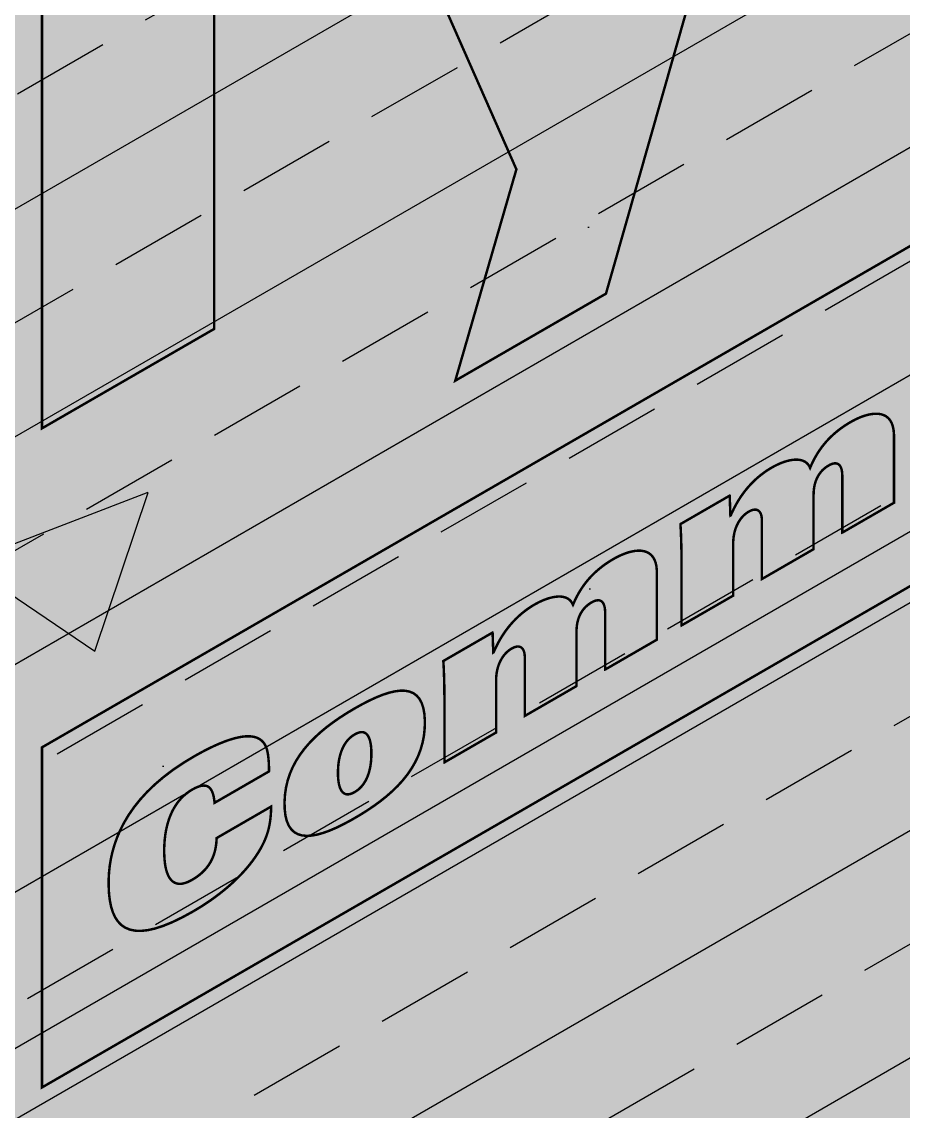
# Model space of a CAD drawing. Extents: x -1.9 to 49.1, y 313.3 to 379.3.
# Drawn here: x 13.641 to 15.318, y 357.397 to 359.47 of the extents above; entities that cross this region are included whole.
import ezdxf

# ---------------------------------------------------------------- set-up
doc = ezdxf.new("R2010")
doc.units = 0
doc.header["$LTSCALE"] = 1.5
doc.header["$MEASUREMENT"] = 0
doc.linetypes.add('DASHED', pattern=[0.75, 0.5, -0.25])
for name, color, linetype in [('DUPONTLOGO', 250, 'CONTINUOUS'), ('FASTENING', 250, 'CONTINUOUS'), ('STRUCTURE', 250, 'CONTINUOUS')]:
    doc.layers.add(name, color=color, linetype=linetype)
doc.layers.add('EXTERIOR INSULATION', color=7, linetype='CONTINUOUS', true_color=0xcdd69f)
doc.layers.add('Tyvek CommercialWrap', color=7, linetype='DASHED', true_color=0x00538e)

# ---------------------------------------------------------------- blocks, each defined once
blk = doc.blocks.new('CW logo')
at = {"layer": 'DUPONTLOGO', "lineweight": 35, "true_color": 0x00538e}
h = blk.add_hatch(color=154, dxfattribs=at)
h.paths.add_polyline_path([(0, 2.355096879958069), (-0.3621389315858323, 2.146073815514114), (-0.3621267194413349, 2.410881955815739), (0.6981072376104294, 3.023027908627228), (0.6981072376104294, 2.758195344036608), (0.3277128963750329, 2.544336270389522), (0.3277128963750329, 1.443020659400418), (0, 1.253817905402343)])
h.paths.add_polyline_path([(1.520582954322208, 3.081597353419966), (1.073215466604552, 1.510114181020867), (0.7864376784334581, 1.344529714393389), (0.9027461421961789, 1.746638994771274), (0.5586323358219261, 2.526237872311299), (0.891291150699999, 2.718310480255695), (1.053492853314197, 2.151544856228725), (1.056814556605218, 2.153449950763161), (1.233756317573352, 2.916025098936984)])
h.paths.add_polyline_path([(1.864513578530023, 2.330281802431159), (1.551540740508699, 3.099500357186912), (1.88256312803037, 3.290595993575153), (2.044764830644453, 2.718212783100057), (2.048062109646594, 2.720093453345726), (2.221767652334734, 3.486429942010773), (2.511830507363698, 3.653882866739423), (2.200420823832474, 2.524235080621224)])
h.paths.add_polyline_path([(2.801136209436436, 3.274134022853559), (2.801164661375992, 3.252907077126793), (2.801857902138977, 3.232514688332571), (2.803285357539266, 3.213101187573443), (2.805516453390396, 3.194810905952409), (2.808620615506243, 3.177788174572015), (2.812667269700341, 3.162177324535264), (2.817725841786682, 3.14812268694493), (2.82386575757846, 3.13576859290356), (2.831156442889778, 3.125259373514155), (2.839667323534286, 3.116739359879489), (2.849467825325632, 3.110352883102223), (2.86062737407758, 3.106244274285245), (2.873215395603665, 3.104557864531216), (2.88730131571765, 3.105437984943023), (2.902954560233411, 3.109028966623441), (2.920244554964484, 3.115475140675244), (2.939240725724517, 3.124920838201092), (2.955266474176256, 3.134408069732558), (2.969538514052033, 3.143865374353481), (2.98312694873232, 3.153873422032916), (2.996020216811075, 3.164418786621695), (3.008206756882146, 3.175488041970766), (3.01967500753949, 3.187067761931189), (3.030413407376727, 3.19914452035357), (3.040410394987816, 3.211704891088971), (3.049654408966717, 3.224735447988337), (3.058133887906706, 3.238222764902503), (3.065837270402426, 3.252153415682415), (3.072752995047153, 3.266513974178906), (3.078869500434735, 3.281291014242925), (3.084175225159242, 3.296471109725303), (3.088658607814637, 3.312040834477102), (3.092308086994194, 3.327986762349155), (3.095112101292102, 3.344295467192296), (3.096964878988615, 3.352165235581651), (3.102717390983571, 3.355485791286128), (3.113250071070297, 3.36156563101099), (3.127885415109859, 3.370013675131418), (3.145945918963207, 3.380438844022365), (3.166754078491522, 3.392450058058898), (3.189632389555641, 3.405656237616199), (3.213903348016288, 3.419666303069221), (3.238889449734984, 3.43408917479303), (3.263913190572566, 3.44853377316258), (3.288297066389759, 3.462609018553053), (3.311363573048084, 3.475923831339514), (3.332435206408149, 3.488087131896918), (3.350834462330795, 3.498707840600332), (3.365883836677654, 3.507394877824936), (3.376905825309336, 3.51375716394557), (3.383222924086795, 3.517403619337529), (3.383853035125981, 3.510665757993706), (3.381199987440596, 3.488289877562465), (3.377457391180428, 3.465977181634457), (3.372679266513956, 3.443760977387228), (3.366919633609314, 3.42167457199821), (3.360232512635093, 3.399751272645062), (3.352671923758976, 3.378024386505444), (3.34429188714978, 3.356527220756789), (3.335146422975299, 3.335293082576641), (3.325289551404353, 3.31435527914266), (3.314775292604622, 3.293747117632392), (3.303657666744812, 3.273501905223384), (3.291990693993057, 3.25365294909318), (3.279828394517381, 3.23423355641944), (3.267224788486374, 3.215277034379596), (3.254233896068286, 3.196816690151195), (3.240909737431025, 3.178885830912009), (3.227431981641644, 3.161589973072637), (3.214632874049357, 3.145364617457062), (3.201454490495394, 3.12955698019573), (3.187914330874946, 3.114163704751491), (3.174029895083436, 3.099181434586853), (3.159818683015942, 3.084606813164783), (3.145298194567545, 3.070436483947901), (3.130485929633551, 3.056667090398946), (3.11539938810904, 3.043295275980654), (3.10005606988932, 3.030317684155762), (3.084473474869469, 3.017730958386892), (3.068669102944796, 3.005531742136895), (3.052660454010606, 2.993716678868395), (3.036465027961526, 2.982282412044242), (3.020100324693544, 2.971225585127058), (3.003583844101058, 2.960542841579581), (2.986933086079944, 2.950230824864661), (2.970165550525053, 2.940286178444808), (2.918866454831573, 2.911971086173821), (2.866978516865174, 2.886638987691072), (2.818953634541685, 2.86693335414418), (2.774712742760926, 2.852864341209738), (2.734176776422487, 2.844442104564791), (2.697266670426416, 2.841676799886159), (2.663903359671963, 2.844578582850886), (2.634007779059402, 2.853157609135565), (2.607500863488326, 2.86742403441724), (2.584303547858553, 2.887388014372732), (2.564336767069676, 2.913059704679085), (2.547521456021741, 2.944449261013006), (2.533778549614226, 2.981566839051425), (2.523028982747064, 3.024422594471162), (2.515193690320189, 3.073026682949262), (2.510193607232964, 3.127389260162431), (2.507949668385436, 3.187520481787715), (2.508668727544546, 3.243695677437017), (2.513149438641221, 3.295571807666988), (2.521295421501463, 3.346845865000091), (2.532939308275445, 3.397374493737743), (2.547913731112999, 3.44701433818102), (2.566051322163958, 3.495622042631112), (2.587184713578495, 3.543054251389322), (2.611146537506443, 3.589167608756838), (2.637769426097748, 3.633818759034739), (2.66688601150247, 3.676864346524439), (2.698328925870442, 3.71816101552713), (2.731930801351496, 3.757565410343773), (2.767524270095578, 3.794934175275898), (2.804941964253089, 3.830123954624582), (2.844016515973294, 3.862991392691015), (2.884580557406821, 3.893393133776385), (2.926466720703161, 3.921185822181997), (2.975674411106638, 3.94968576244969), (3.02962415495449, 3.97665441564186), (3.079171836824912, 3.996754242031329), (3.124459865700828, 4.010171888041214), (3.165630650565731, 4.017094000094517), (3.202826600402659, 4.017707224614469), (3.236190124194536, 4.012198208024074), (3.265863630924628, 4.000753596746563), (3.291989529576199, 3.983560037205052), (3.314710229132288, 3.960804175822545), (3.334168138575933, 3.932672659022273), (3.350505666890399, 3.899352133227239), (3.363865223059065, 3.861029244860674), (3.374389216064628, 3.817890640345581), (3.382220054890581, 3.770122966105191), (3.387500148519848, 3.717912868562507), (3.390371905935581, 3.661446994140761), (3.390739528805057, 3.614537661694044), (3.382540435834699, 3.609803968733786), (3.364102100000196, 3.599158715550743), (3.336810283493719, 3.583401962927041), (3.302050748507099, 3.563333771644579), (3.261209257232736, 3.539754202485483), (3.215671571862572, 3.513463316231764), (3.166823454589121, 3.485261173665435), (3.116050667604213, 3.455947835568509), (3.06473897310002, 3.426323362722997), (3.014274133269055, 3.397187815910911), (2.966041910303147, 3.369341255914378), (2.921428066394469, 3.343583743515296), (2.88181836373542, 3.320715339495791), (2.848598564517602, 3.301536104637876), (2.823154430933982, 3.286846099723448), (2.806871725176052, 3.277445385534634)])
h.paths.add_polyline_path([(3.485382663093787, 3.266098431804039), (3.485382663093787, 4.632271031672644), (3.796743498047363, 4.81200937372023), (3.796719073758368, 3.445861198140506)])
h.paths.add_polyline_path([(3.796743498047363, 3.975697297344027), (4.080260643649808, 4.559437802159664), (4.419465167954513, 4.755271750595284), (4.140881728710497, 4.195173957439124), (4.460449124735987, 3.82905386676191), (4.091715635145988, 3.616147340382099)])
h.paths.add_polyline_path([(3.007181109452631, 3.586078199563417), (3.030992503055472, 3.599825856569396), (3.052283283362272, 3.612118221725837), (3.070246854118409, 3.622489601640837), (3.084076619069151, 3.63047430292238), (3.096108346535289, 3.637420896017761), (3.095959459094047, 3.646757024399108), (3.095514390518815, 3.655907674574791), (3.094775531433015, 3.664858297895307), (3.093745272459614, 3.673594345711309), (3.09242600422192, 3.682101269372993), (3.090820117343014, 3.690364520231128), (3.088930002445977, 3.698369549636027), (3.086758050154231, 3.706101808938115), (3.084306651090628, 3.713546749488046), (3.081578195878706, 3.720689822636131), (3.078575075141089, 3.727516479732913), (3.075299679501427, 3.734012172128815), (3.071754399582801, 3.740162351174376), (3.067941626008064, 3.745952468220025), (3.063863749400753, 3.751367974616301), (3.059523160383719, 3.756394321713628), (3.054921920602852, 3.760985266962393), (3.050060361436749, 3.765067877857405), (3.044938403642959, 3.768623305117671), (3.039555978917633, 3.771633175096553), (3.033913018957605, 3.774079114147639), (3.028009455458914, 3.775942748624061), (3.021845220118394, 3.777205704879407), (3.015420244632537, 3.777849609267037), (3.008734460697383, 3.777856088140425), (3.001787800009993, 3.777206767852817), (2.994580194266291, 3.775883274757916), (2.987111575163226, 3.773867235208968), (2.979381874397063, 3.771140275559333), (2.971391023664296, 3.767684022162598), (2.963138954661644, 3.763480101372011), (2.954625599085034, 3.758510139541045), (2.940516394299721, 3.749336474992674), (2.922359110850721, 3.735953560200642), (2.905929727133184, 3.721813628970494), (2.891138902144576, 3.70695476051435), (2.877897294881905, 3.691415034043757), (2.866115564342522, 3.675232528770721), (2.855704369523664, 3.65844532390679), (2.846574369422797, 3.641091498663855), (2.838636223037156, 3.623209132253805), (2.831800589363866, 3.604836303888192), (2.825978127400276, 3.586011092779018), (2.821079496143739, 3.56677157813806), (2.817015354591376, 3.547155839176981), (2.813696361740426, 3.527201955107671), (2.81103317658858, 3.506948005141909), (2.808936458132393, 3.486432068491355), (2.807884618182243, 3.471013123987063), (2.812539350735506, 3.473700562936074), (2.822739432540061, 3.479589643954114), (2.837678267341062, 3.488214673649509), (2.856549258883661, 3.499109958630356), (2.878545810913465, 3.51180980550464), (2.902861327175629, 3.525848520880686), (2.928689211415076, 3.540760411366364), (2.955222867377756, 3.556079783569999), (2.981655698808368, 3.571340944099575)], flags=16)
at = {"layer": 'DUPONTLOGO', "color": 154, "lineweight": 35, "true_color": 0x00538e, "const_width": 0.004706596863467137}
for points in [[(4.485531244270874, 2.589692125674674), (4.485531244270874, 3.236642690174904), (0, 0.64695056450023), (0, 0), (4.485531244270874, 2.589692125674674)], [(1.520582954322208, 3.081597353419966), (1.073215466604552, 1.510114181020867), (0.7864376784334581, 1.344529714393389), (0.9027461421961789, 1.746638994771274), (0.5586323358219261, 2.526237872311299), (0.891291150699999, 2.718310480255695), (1.053492853314197, 2.151544856228725), (1.056814556605218, 2.153449950763161), (1.233756317573352, 2.916025098936984), (1.520582954322208, 3.081597353419966)], [(0, 2.355096879958069), (-0.3621389315858323, 2.146073815514114), (-0.3621267194413349, 2.410881955815739), (0.6981072376104294, 3.023027908627228), (0.6981072376104294, 2.758195344036608), (0.3277128963750329, 2.544336270389522), (0.3277128963750329, 1.443020659400418), (0, 1.253817905402343), (0, 2.355096879958069)]]:
    blk.add_lwpolyline(points, dxfattribs=at)
for points in [[(1.216936011505709, 0.9982407499048804), (1.216926561093942, 1.003496879779505), (1.216898909725273, 1.00865938701395), (1.216854107199083, 1.013721042607926), (1.216793203315206, 1.018674617561373), (1.216717247873135, 1.023512882874002), (1.216627290672704, 1.028228609545522), (1.216524381513523, 1.032814568575873), (1.216409570195424, 1.037263530964651), (1.216283906517788, 1.041568267711796), (1.216148440280335, 1.045721549817017), (1.216004221282901, 1.049716148279913), (1.215852299325093, 1.053544834100535), (1.215693724206744, 1.057200378278594), (1.215529545726895, 1.060675551813802), (1.215360813685948, 1.063963125705868), (1.215188577883168, 1.067055870954732), (1.215013888118278, 1.069946558559991), (1.214995399815734, 1.071814936847545), (1.216417223528765, 1.072636196158896), (1.219368499044549, 1.074340881821172), (1.223645299456166, 1.076811203654074), (1.229043697856355, 1.079929371477647), (1.235359767338423, 1.083577595111706), (1.242389580995109, 1.087638084376181), (1.249929211919152, 1.091993049090888), (1.257774733204087, 1.096524699075871), (1.265722217942312, 1.101115244150833), (1.273567739227246, 1.105646894135702), (1.28110737015129, 1.110001858850524), (1.288137183807976, 1.114062348114885), (1.294453253290044, 1.117710571749058), (1.299851651690233, 1.120828739572516), (1.30412845210185, 1.123299061405532), (1.307079727617634, 1.125003747067694), (1.308501551330664, 1.125825006379046), (1.308606012959444, 1.125724018243318), (1.308634284463096, 1.124932416141633), (1.308683698134587, 1.12354883333785), (1.30875130390416, 1.121655871790381), (1.308834151701944, 1.119336133457637), (1.308929291457503, 1.116672220298028), (1.309033773101419, 1.113746734269967), (1.309144646563368, 1.11064227733209), (1.309258961773821, 1.107441451442696), (1.309373768662567, 1.104226858560196), (1.309486117159508, 1.101081100643), (1.309593057195002, 1.098086779649634), (1.309691638698837, 1.095326497538622), (1.30977891160137, 1.092882856268147), (1.309851925832731, 1.090838457796849), (1.309907731322369, 1.089275904083024), (1.30994337800098, 1.088277797085311), (1.309955915798241, 1.087926738761894), (1.309962128220377, 1.087930353262095), (1.309979790989019, 1.087940629781997), (1.310007442357687, 1.087956717851057), (1.310043620580359, 1.087977766998847), (1.310086863910556, 1.088002926754484), (1.310135710601685, 1.08803134664754), (1.310188698907496, 1.088062176207245), (1.310244367081737, 1.088094564963171), (1.310301253377816, 1.088127662444663), (1.310357896049595, 1.08816061818095), (1.310412833350711, 1.088192581701492), (1.31046460353457, 1.088222702535745), (1.310511744855035, 1.088250130213169), (1.3105527955654, 1.088274014262879), (1.310586293919755, 1.088293504214448), (1.310610778171508, 1.08830774959722), (1.310624786574067, 1.088315899940653), (1.311471313508491, 1.090282542692307), (1.314132805927443, 1.096163083367173), (1.316992564308407, 1.102012440119665), (1.320054203151585, 1.107818493743252), (1.323321336957065, 1.113569125031745), (1.326797580224934, 1.119252214779067), (1.330486547454939, 1.124855643778687), (1.334391853147736, 1.130367292824531), (1.338517111803185, 1.135775042710407), (1.342865937921374, 1.141066774229785), (1.347441946002732, 1.146230368176703), (1.352248750546778, 1.151253705344743), (1.357289966054282, 1.156124666527603), (1.362569207024762, 1.160831132519206), (1.368090087958535, 1.165360984113136), (1.373856223356142, 1.169702102103201), (1.379871227716876, 1.1738423672831), (1.38613871554162, 1.177769660446643), (1.391847675656777, 1.181028131313042), (1.397196459579959, 1.183800107395086), (1.402525957310218, 1.18628659112278), (1.407808820901664, 1.188471795635223), (1.413017702408638, 1.190339934071631), (1.418125253885592, 1.19187521957133), (1.423104127386864, 1.193061865273421), (1.427926974966567, 1.193884084317233), (1.432566448679268, 1.194326089841979), (1.436995200578735, 1.194372094986761), (1.441185882719878, 1.194006312890906), (1.445111147156581, 1.193212956693515), (1.448743645943409, 1.191976239534029), (1.452056031134362, 1.190280374551435), (1.455020954784231, 1.188109574884948), (1.45761106894679, 1.185448053674008), (1.459799025676602, 1.182280024057604), (1.461557477028123, 1.178589699175177), (1.464091054827691, 1.184453124128936), (1.466799475211133, 1.190213748447263), (1.469691601677027, 1.195870190115215), (1.472776297723385, 1.20142106711819), (1.476062426848898, 1.206864997441357), (1.479558852552259, 1.212200599070002), (1.483274438331364, 1.217426489989407), (1.487218047685133, 1.222541288184743), (1.491398544111576, 1.227543611641295), (1.495824791109499, 1.232432078344345), (1.500505652177253, 1.237205306279179), (1.505449990812963, 1.241861913430967), (1.510666670515434, 1.246400517784991), (1.516164554783131, 1.250819737326424), (1.521952507114065, 1.255118190040662), (1.528039391007155, 1.259294493912876), (1.534434069960525, 1.263347266928349), (1.540981546115063, 1.267177324264026), (1.547390478572083, 1.270559359454865), (1.553877304392358, 1.273587120480329), (1.560384058688101, 1.276211120581479), (1.566852776571523, 1.278381872999489), (1.573225493154951, 1.280049890975533), (1.57944424355037, 1.281165687750672), (1.585451062869879, 1.281679776565966), (1.591187986225918, 1.281542670662589), (1.596597048730359, 1.280704883281715), (1.601620285495528, 1.279116927664404), (1.606199731633637, 1.276729317051718), (1.6102774222569, 1.27349256468483), (1.613795392477414, 1.269357183804914), (1.616695677407392, 1.264273687653031), (1.618920312158934, 1.258192589470241), (1.62041133184448, 1.251064402497832), (1.6211107715759, 1.242839639976637), (1.621158043731612, 1.239314658787407), (1.621158298429805, 1.236654590463786), (1.62115874359813, 1.232005253654506), (1.621159352658879, 1.225644220706613), (1.621160099035592, 1.217849063966696), (1.621160956150447, 1.208897355781801), (1.621161897426646, 1.199066668498631), (1.621162896286478, 1.188634574464004), (1.621163926153258, 1.177878646024737), (1.621164960449619, 1.167076455527649), (1.621165972598305, 1.156505575319557), (1.621166936022064, 1.146443577747391), (1.62116782414364, 1.137168035157856), (1.621168610386121, 1.12895651989777), (1.621169268172025, 1.122086604313949), (1.621169770924098, 1.116835860753326), (1.621170092065313, 1.113481861562491), (1.621170205018416, 1.112302179088601), (1.62026081938086, 1.111777172947313), (1.617675311195853, 1.110284508428094), (1.613627653554545, 1.107947716387685), (1.608331819547857, 1.104890327682824), (1.602001782267052, 1.101235873170367), (1.594851514803622, 1.097107883706826), (1.587094990248602, 1.092629890149283), (1.578946181692913, 1.08792542335425), (1.570619062227934, 1.083118014178581), (1.562327604944926, 1.07833119347913), (1.554285782934926, 1.073688492112524), (1.546707569289083, 1.069313440935503), (1.53980693709866, 1.06532957080492), (1.533797859454694, 1.06186041257763), (1.528894309448674, 1.059029497110146), (1.525310260171523, 1.056960355259321), (1.52325968471439, 1.055776517882009), (1.522850204276665, 1.055654337869214), (1.522849833672353, 1.057297597700654), (1.522849064409911, 1.060708507550089), (1.522847949643733, 1.06565138074825), (1.522846542528328, 1.07189053062632), (1.522844896217975, 1.079190270515028), (1.522843063867072, 1.087314913745445), (1.522841098630238, 1.096028773648527), (1.522839053661869, 1.105096163555118), (1.52283698211636, 1.1142813967964), (1.522834937147763, 1.123348786702991), (1.522832971911157, 1.132062646606073), (1.522831139560367, 1.14018728983649), (1.522829493250015, 1.147487029725198), (1.522828086134496, 1.153726179603268), (1.522826971368431, 1.158669052801429), (1.522826202105875, 1.162079962650864), (1.522825831501564, 1.163723222482304), (1.522796831503456, 1.16585757331427), (1.522637145310114, 1.168781757059151), (1.522333406226721, 1.171562069525066), (1.521880458275405, 1.174179800358502), (1.521273145477949, 1.176616239205828), (1.520506311856366, 1.178852675713756), (1.519574801432555, 1.180870399528658), (1.5184734582283, 1.182650700296904), (1.517197126265842, 1.184174867665092), (1.51574064956651, 1.185424191279708), (1.514098872152545, 1.186379960787235), (1.512266638045844, 1.187023465834159), (1.510238791268307, 1.187335996066849), (1.508010175841832, 1.187298841131792), (1.505575635788205, 1.186893290675698), (1.502930015129209, 1.186100634344825), (1.500068157887313, 1.184902161785658), (1.496984908083732, 1.183279162644794), (1.494249550963104, 1.181593151899847), (1.491599010568052, 1.179750760870661), (1.489042509189289, 1.177747737204072), (1.486589269117871, 1.175579828547257), (1.484248512643944, 1.173242782546822), (1.482029462058904, 1.170732346849945), (1.47994133965301, 1.168044269103348), (1.477993367717204, 1.165174296954206), (1.476194768541973, 1.162118178049127), (1.474554764418485, 1.158871660035402), (1.473082577636887, 1.155430490559638), (1.471787430488462, 1.151790417269012), (1.470678545263468, 1.147947187810246), (1.46976514425296, 1.143896549830401), (1.469056449747654, 1.139634250976428), (1.46856168403815, 1.135156038895047), (1.468290069415161, 1.130457661233436), (1.468237520043431, 1.127092198079367), (1.468237520043431, 1.125526765168274), (1.468237520043431, 1.122277400440339), (1.468237520043431, 1.11756862813786), (1.468237520043431, 1.111624972503023), (1.468237520043431, 1.104670957778126), (1.468237520043431, 1.096931108205467), (1.468237520043431, 1.088629948027119), (1.468237520043431, 1.079992001485493), (1.468237520043431, 1.071241792822775), (1.468237520043431, 1.062603846281036), (1.468237520043431, 1.054302686102801), (1.468237520043431, 1.046562836530029), (1.468237520043431, 1.039608821805245), (1.468237520043431, 1.033665166170408), (1.468237520043431, 1.028956393867929), (1.468237520043431, 1.025707029139994), (1.468237520043431, 1.024141596228787), (1.467827861932165, 1.023796209350166), (1.465776267682031, 1.022611353179855), (1.462190437732147, 1.020540430656297), (1.45728445148211, 1.017707078944909), (1.451272388331859, 1.014234935211334), (1.4443683276819, 1.010247636621102), (1.436786348931719, 1.005868820339856), (1.428740531481481, 1.001222123533125), (1.420444954731352, 0.9964311833665533), (1.412113698081384, 0.9916196370057833), (1.403960840931177, 0.986911121616231), (1.396200462681122, 0.9824292743636533), (1.389046642730932, 0.97829773241358), (1.382713460480886, 0.9746401329315404), (1.377414995330923, 0.9715801130832915), (1.373365326680641, 0.9692413100342492), (1.370778533930775, 0.9677473609500566), (1.369868696480808, 0.9672219029962434), (1.36986880943391, 0.9682475174030287), (1.369869130575125, 0.9711634799318745), (1.369869633327198, 0.9757284695460839), (1.369870291113102, 0.9817011652088468), (1.369871077355583, 0.9888402458830114), (1.369871965477159, 0.9969043905318813), (1.369872928900918, 1.005652278118646), (1.369873941049605, 1.014842587606267), (1.369874975345965, 1.024233997958049), (1.369876005212745, 1.033585188136954), (1.369877004072578, 1.04265483710617), (1.369877945348776, 1.051201623828774), (1.369878802463631, 1.05898422726807), (1.369879548840231, 1.065761326386905), (1.369880157901093, 1.071291600148697), (1.369880603069419, 1.075333727516295), (1.369880857767612, 1.077646387453001), (1.3698712320612, 1.079168807616043), (1.369726756889122, 1.082202634150576), (1.369410880881333, 1.08500972167576), (1.368925876389312, 1.087584116897119), (1.368274015763745, 1.089919866520404), (1.367457571356567, 1.092011017251252), (1.366478815518235, 1.093851615795529), (1.365340020600229, 1.095435708858872), (1.364043458953802, 1.096757343146919), (1.362591402929866, 1.097810565365307), (1.360986124879673, 1.098589422219902), (1.359229897154705, 1.099087960416227), (1.357324992105873, 1.099300226660148), (1.355273682084317, 1.099220267657302), (1.353078239441061, 1.098842130113326), (1.350740936527814, 1.098159860733972), (1.348264045695259, 1.097167506224878), (1.345649839294538, 1.095859113291908), (1.342943497921397, 1.094254788083958), (1.340285947788061, 1.0924171839049), (1.337698450742209, 1.090352574944404), (1.335192753908814, 1.088065054092226), (1.332780604413642, 1.085558714238118), (1.330473749381667, 1.082837648272061), (1.328283935938657, 1.079905949083809), (1.326222911209925, 1.076767709563114), (1.32430242232067, 1.073427022599958), (1.322534216396093, 1.06988798108398), (1.320930040561962, 1.066154677905274), (1.319501641943248, 1.062231205953367), (1.318260767665606, 1.058121658118353), (1.31721916485435, 1.053830127289984), (1.31638858063468, 1.049360706358016), (1.315780762132022, 1.044717488212427), (1.315407456471917, 1.039904565742859), (1.315280410779565, 1.034926031839291), (1.315280636685884, 1.034007948810995), (1.315281278968428, 1.031397712749822), (1.315282284472573, 1.027311343192082), (1.315283600044381, 1.021964859673744), (1.315285172529116, 1.015574281731006), (1.315286948772268, 1.008355628899949), (1.315288875619899, 1.000524920716657), (1.315290899917045, 0.9922981767170995), (1.315292968509652, 0.9838914164374728), (1.315295028243099, 0.9755206594138599), (1.315297025963332, 0.9674019251824575), (1.315298908515388, 0.9597512332791212), (1.315300622745099, 0.9527846032401612), (1.315302115498298, 0.946718054601547), (1.315303333620363, 0.9417676068994751), (1.315304223956673, 0.9381492796699149), (1.315304733353173, 0.9360790924489493), (1.31520109906262, 0.9356059141576907), (1.313708489912528, 0.9347453707817976), (1.310610285262442, 0.9329591432963298), (1.306120564512412, 0.9303706562494654), (1.300453407062491, 0.9271033341888142), (1.293822892312278, 0.9232806016624409), (1.286443099662279, 0.91902588321841), (1.278528108511978, 0.914462603404445), (1.270291998261996, 0.9097141867686105), (1.261948848311818, 0.9049040578588574), (1.253712738061608, 0.9001556412230229), (1.245797746911649, 0.8955923614091716), (1.238417954261422, 0.891337642965027), (1.231787439511436, 0.8875149104387674), (1.226120282061174, 0.8842475883781162), (1.221630561311144, 0.8816591013311381), (1.218532356661171, 0.8798728738457839), (1.21703974751108, 0.8790123304698909), (1.216936011505709, 0.8794493001061028), (1.216936011505709, 0.8819371924256529), (1.216936011505709, 0.8862855955234181), (1.216936011505709, 0.8922349032441161), (1.216936011505709, 0.8995255094329195), (1.216936011505709, 0.9078978079344324), (1.216936011505709, 0.9170921925938273), (1.216936011505709, 0.9268490572558221), (1.216936011505709, 0.9369087957654756), (1.216936011505709, 0.9470118019676192), (1.216936011505709, 0.9568984697071983), (1.216936011505709, 0.9663091928291578), (1.216936011505709, 0.9749843651783294), (1.216936011505709, 0.9826643805996582), (1.216936011505709, 0.9890896329380894), (1.216936011505709, 0.9940005160384544), (1.216936011505709, 0.9971374237458122)], [(0.7658193954413264, 0.7377801330281955), (0.7658060234150526, 0.7430362629028195), (0.7657748668078739, 0.7481987701371509), (0.7657269222652303, 0.7532604257312414), (0.7656631864323344, 0.7582140006846885), (0.7655846559542852, 0.7630522659973167), (0.7654923274764087, 0.767767992668837), (0.7653871976439177, 0.7723539516991877), (0.7652702631022521, 0.7768029140879662), (0.7651425204966245, 0.7811076508351107), (0.7650049664719063, 0.7852609329402185), (0.764858597673765, 0.7892555314032279), (0.764704410747413, 0.7930842172238499), (0.7645434023379494, 0.7967397614019092), (0.7643765690905866, 0.8002149349370029), (0.764204907650651, 0.8035025088291832), (0.7640294146635824, 0.8065952540780472), (0.7638510867744799, 0.809485941683306), (0.7638299480516935, 0.8113543199708602), (0.7652519570667664, 0.8121755792822114), (0.7682036172137714, 0.8138802649443733), (0.7724809750086479, 0.8163505867773893), (0.7778800769665395, 0.8194687546008481), (0.7841969696037268, 0.8231169782350207), (0.7912276994356944, 0.8271774674993821), (0.7987683129783818, 0.8315324322142033), (0.8066148567475011, 0.8360640821990728), (0.8145633772584233, 0.8406546272740343), (0.8224099210275426, 0.8451862772590175), (0.82995053457023, 0.8495412419737249), (0.8369812644021977, 0.8536017312382), (0.8432981570393849, 0.857249954872259), (0.8486972589972765, 0.8603681226958315), (0.8529746167920393, 0.8628384445287338), (0.855926276939158, 0.8645431301910094), (0.857348285954231, 0.8653643895023606), (0.8574526587465243, 0.8652634013666329), (0.8574804208536762, 0.8644717992649475), (0.8575289441888572, 0.8630882164611648), (0.8575953318365919, 0.8611952549136959), (0.85767668688095, 0.8588755165808379), (0.8577701124069108, 0.8562116034212295), (0.8578727114986577, 0.8532861173932815), (0.8579815872406016, 0.8501816604554051), (0.8580938427174942, 0.8469808345658976), (0.8582065810135191, 0.8437662416833973), (0.8583169052132007, 0.8406204837663154), (0.8584219184014046, 0.8376261627729491), (0.8585187236618594, 0.8348658806618232), (0.8586044240798856, 0.8324222393914624), (0.8586761227392117, 0.8303778409201641), (0.8587309227245896, 0.8288152872063392), (0.8587659271206576, 0.8278171802086263), (0.8587782390114853, 0.8274661218852088), (0.8587844514336211, 0.8274697363852965), (0.8588021142022626, 0.8274800129051982), (0.8588297655709312, 0.827496100974372), (0.8588659437934894, 0.8275171501220484), (0.8589091871237997, 0.8275423098777992), (0.858958033814929, 0.827570729770855), (0.859011022120626, 0.8276015593305601), (0.8590666902949806, 0.8276339480864863), (0.8591235765910596, 0.8276670455678641), (0.8591802192628393, 0.8277000013042652), (0.859235156563841, 0.8277319648248067), (0.8592869267478136, 0.8277620856590602), (0.8593340680681649, 0.82778951333637), (0.8593751187786438, 0.8278133973861941), (0.8594086171328854, 0.8278328873377632), (0.8594331013847523, 0.8278471327205352), (0.8594471097873111, 0.8278552830639683), (0.8602956711905563, 0.8298219258156223), (0.8629627876417771, 0.8357024664904884), (0.8658274303227245, 0.8415518232428667), (0.8688931871564591, 0.8473578768664538), (0.872163646065701, 0.85310850815506), (0.8756423949733971, 0.8587915979022682), (0.8793330218024948, 0.8643950269020024), (0.883239114476055, 0.8699066759478455), (0.8873642609164563, 0.8753144258336079), (0.891712049047328, 0.8806061573530997), (0.8962860667908217, 0.8857697513000176), (0.9010899020704528, 0.8907930884679445), (0.9061271428088276, 0.8956640496509181), (0.9114013769291205, 0.9003705156424076), (0.9169161923537104, 0.9049003672363369), (0.9226751770061128, 0.9092414852264028), (0.9286819188088202, 0.9133817504064154), (0.9349400056846662, 0.9173090435698441), (0.9406522282340575, 0.9205675144363568), (0.9460100402866374, 0.9233394905184014), (0.9513474587628252, 0.9258259742459813), (0.9566371755822729, 0.9280111787584246), (0.9618518826654281, 0.9298793171949455), (0.9669642719323974, 0.9314146026946446), (0.9719470353029465, 0.9326012483967361), (0.9767728646977503, 0.9334234674405479), (0.9814144520365744, 0.9338654729652944), (0.9858444892392981, 0.9339114781100761), (0.9900356682264828, 0.933545696014221), (0.9939606809180077, 0.9327523398168296), (0.9975922192340931, 0.9315156226573436), (1.000902975094846, 0.9298197576746361), (1.003865640420145, 0.9276489580082625), (1.006452907130438, 0.9249874367973234), (1.008637467145491, 0.9218194071809194), (1.010392012385751, 0.918129082298492), (1.012927776898778, 0.9239998898096928), (1.015638592183905, 0.9297661780259432), (1.018533295162229, 0.9354267243958247), (1.021620722755074, 0.9409803063679192), (1.024909711883424, 0.9464257013904671), (1.028409099468604, 0.9517616869120502), (1.032127722431937, 0.9569870403812502), (1.036074417694635, 0.9621005392465349), (1.040258022177795, 0.9671009609563725), (1.044687372802969, 0.9719870829591173), (1.049371306491025, 0.9767576827034645), (1.054318660163176, 0.9814115376378822), (1.059538270740973, 0.9859474252107248), (1.065038975145512, 0.9903641228706874), (1.070829610297778, 0.9946604080660109), (1.076919013119436, 0.9988350582453904), (1.083316020531356, 1.00288685085718), (1.089865621385798, 1.006716707715441), (1.096276632771037, 1.010098763577389), (1.102765555237625, 1.013126616146565), (1.109274437186627, 1.015750831818423), (1.115745327018431, 1.017921976988532), (1.122120273134101, 1.019590618052348), (1.128341323934251, 1.020707321405553), (1.134350527819947, 1.021222653443488), (1.140089933191689, 1.021087180561835), (1.145501588450429, 1.020251469156165), (1.15052754199678, 1.018666085621817), (1.155109842231468, 1.016281596354474), (1.159190537555673, 1.013048567749479), (1.162711676369895, 1.008917566202626), (1.165615307074745, 1.003839158109372), (1.167843478071404, 0.997763909865057), (1.169338237760371, 0.9906423878653641), (1.170041634542486, 0.9824251585058619), (1.170090174529378, 0.9789028904885981), (1.170089919831184, 0.9762428221648634), (1.170089474663087, 0.9715934853555837), (1.170088865601997, 0.9652324524076903), (1.170088119225397, 0.9574372956678872), (1.170087262110542, 0.9484855874828781), (1.170086320834571, 0.9386549001997082), (1.170085321974511, 0.9282228061650812), (1.170084292107731, 0.9174668777258148), (1.17008325781137, 0.9066646872287265), (1.170082245662911, 0.8960938070206339), (1.170081282239153, 0.8860318094484683), (1.170080394117349, 0.8767562668589335), (1.170079607875095, 0.8685447515988471), (1.170078950089191, 0.8616748360150268), (1.170078447337119, 0.8564240924544038), (1.17007812619579, 0.8530700932636819), (1.170078013242801, 0.8518904107896788), (1.169167611027206, 0.8513645010233404), (1.166579212571037, 0.8498692673741743), (1.162527030160049, 0.8475284533164995), (1.157225276080794, 0.8444658023247484), (1.150888162618685, 0.84080505787324), (1.143729902060386, 0.8366699634365204), (1.135964706691652, 0.8321842624890223), (1.127806788798239, 0.8274716985050645), (1.119470360666696, 0.8226560149590796), (1.11116963458278, 0.8178609553255001), (1.103118822832585, 0.8132102630786449), (1.095532137702094, 0.8088276816931739), (1.088623791477289, 0.8048369546432923), (1.082607996444494, 0.8013618254034327), (1.07769896488935, 0.7985260374480276), (1.074110909098408, 0.7964533342516233), (1.072058041357195, 0.795267459288425), (1.071648090322583, 0.7951448724147667), (1.071647534416115, 0.7967881322462063), (1.071646380522225, 0.8001990420955281), (1.071644708373242, 0.8051419152938024), (1.07164259770002, 0.8113810651717586), (1.071640128234435, 0.8186808050604668), (1.071637379708363, 0.8268054482908838), (1.071634431853226, 0.835519308193966), (1.071631364400673, 0.8445866981006702), (1.071628257082125, 0.8537719313418393), (1.071625189629572, 0.8628393212484298), (1.071622241774435, 0.871553181151512), (1.071619493248363, 0.879677824381929), (1.071617023782778, 0.8869775642707509), (1.071614913109556, 0.8932167141487071), (1.071613240960346, 0.8981595873469814), (1.071612087066683, 0.9015704971963032), (1.071611531160215, 0.9032137570277428), (1.071582977970593, 0.9053483112902541), (1.071425612853204, 0.9082735138280214), (1.071125975518839, 0.9110556069667837), (1.070678710660218, 0.9136757740441226), (1.0700784629704, 0.9161151983977334), (1.069319877141993, 0.9183550633653113), (1.068397597867715, 0.9203765522844378), (1.067306269841083, 0.9221608484928083), (1.066040537754247, 0.923689135328118), (1.06459504630061, 0.9249425961278348), (1.062964440172323, 0.9259024142298813), (1.061143364063128, 0.9265497729717254), (1.059126462665176, 0.9268658556910623), (1.05690838067153, 0.9268318457254736), (1.054483762775021, 0.9264289264127683), (1.051847253668484, 0.9256382810905279), (1.048993498044979, 0.9244410930964477), (1.045917140597112, 0.9228185457681093), (1.043164833862761, 0.9211325350231618), (1.040500586273197, 0.919290143993976), (1.037933341058874, 0.9172871203273871), (1.035472041449225, 0.9151192116704578), (1.033125630674817, 0.9127821656701371), (1.030903051965311, 0.9102717299731466), (1.02881324855116, 0.9075836522266627), (1.026865163662251, 0.9047136800774069), (1.02506774052847, 0.901657561172442), (1.023429922380274, 0.8984110431587169), (1.021960652447092, 0.8949698736829532), (1.020668873959607, 0.8913298003923273), (1.019563530147593, 0.8874865709335609), (1.018653564241049, 0.8834359329537165), (1.017947919470089, 0.8791736340996295), (1.01745553906494, 0.8746954220183625), (1.017185366255376, 0.8699970443567508), (1.017133116123205, 0.8666315812026824), (1.017133116123205, 0.8650661482914757), (1.017133116123205, 0.8618167835635404), (1.017133116123205, 0.8571080112610616), (1.017133116123205, 0.851164355626338), (1.017133116123205, 0.8442103409014408), (1.017133116123205, 0.8364704913287824), (1.017133116123205, 0.8281693311504341), (1.017133116123205, 0.8195313846088084), (1.017133116123205, 0.8107811759459764), (1.017133116123205, 0.8021432294043507), (1.017133116123205, 0.7938420692261161), (1.017133116123205, 0.786102219653344), (1.017133116123205, 0.7791482049284468), (1.017133116123205, 0.7732045492937232), (1.017133116123205, 0.7684957769912444), (1.017133116123205, 0.7652464122633091), (1.017133116123205, 0.7636809793521024), (1.0167233054392, 0.7633355924733678), (1.014670947094487, 0.7621507363031697), (1.011083781639741, 0.7600798137796119), (1.006175968206662, 0.757246462068224), (1.000161665926953, 0.7537743183345356), (0.9932550339322006, 0.7497870197443035), (0.9856702313537653, 0.7454082034630574), (0.9776214173236895, 0.7407615066564404), (0.9693227509733333, 0.7359705664898684), (0.9609883914342845, 0.7311590201289846), (0.9528324978381306, 0.726450504739546), (0.9450692293169141, 0.7219686574869684), (0.9379127450017677, 0.717837115536895), (0.9315772040247339, 0.7141795160548554), (0.9262767655169455, 0.7111194962066065), (0.9222255886103312, 0.7087806931575642), (0.919637832436706, 0.7072867440733717), (0.9187276561273165, 0.7067612861195585), (0.918727882033636, 0.7077869005263437), (0.9187285243161796, 0.7107028630551895), (0.918729529820439, 0.715267852669399), (0.9187308453921332, 0.7212405483320481), (0.9187324178768677, 0.7283796290063265), (0.9187341941202476, 0.7364437736551963), (0.918736120967651, 0.7451916612419609), (0.9187381452649106, 0.7543819707295825), (0.9187402138576317, 0.7637733810812506), (0.9187422735911923, 0.7731245712602686), (0.918744271311084, 0.7821942202294849), (0.9187461538631396, 0.7907410069520893), (0.9187478680930781, 0.7985236103912712), (0.91874936084605, 0.8053007095102203), (0.9187505789681154, 0.8108309832718987), (0.918751469304425, 0.8148731106396099), (0.9187519787010388, 0.8171857705763159), (0.9187417641122693, 0.818708190739244), (0.918595956388458, 0.8217420172738912), (0.918279545145424, 0.8245491047989617), (0.917794696425176, 0.8271235000203205), (0.9171435762705187, 0.8294592496436053), (0.9163283507232336, 0.8315504003745673), (0.9153511858260117, 0.8333909989188442), (0.9142142476213166, 0.8349750919821872), (0.9129197021511573, 0.8362967262701204), (0.9114697154581108, 0.8373499484886224), (0.9098664535845273, 0.8381288053431035), (0.908112082572643, 0.8386273435395424), (0.9062087684649214, 0.838839609783463), (0.9041586773035988, 0.8387596507805029), (0.9019639751311388, 0.8383815132366408), (0.899626827989664, 0.837699243857287), (0.897149401921638, 0.8367068893481928), (0.8945338629695243, 0.8353984964152232), (0.8918255508639277, 0.8337890506653594), (0.8891661912655309, 0.8319452274199648), (0.8865770973724239, 0.8298760117437496), (0.8840700030209518, 0.827585337062942), (0.8816566420482559, 0.8250771368044525), (0.8793487482904538, 0.822355344394623), (0.8771580555848004, 0.8194238932602502), (0.8750962977679819, 0.8162867168279035), (0.8731752086766846, 0.8129477485240386), (0.8714065221477085, 0.8094109217754522), (0.8698019720178536, 0.8056801700084861), (0.8683732921238061, 0.8017594266498236), (0.867132216302366, 0.7976526251262612), (0.866090478390106, 0.7933636988640274), (0.8652598122242807, 0.7888965812900324), (0.864651951641008, 0.7842552058307319), (0.8642786304775427, 0.7794435059126954), (0.8641515825703436, 0.7744654149626058), (0.8641515825703436, 0.7735477837467215), (0.8641515825703436, 0.7709388322506356), (0.8641515825703436, 0.7668544737015281), (0.8641515825703436, 0.7615106213266927), (0.8641515825703436, 0.7551231883534228), (0.8641515825703436, 0.7479080880088986), (0.8641515825703436, 0.7400812335205273), (0.8641515825703436, 0.731858538115489), (0.8641515825703436, 0.7234559150210771), (0.8641515825703436, 0.7150892774645854), (0.8641515825703436, 0.7069745386731938), (0.8641515825703436, 0.699327611874196), (0.8641515825703436, 0.6923644102948856), (0.8641515825703436, 0.6863008471624426), (0.8641515825703436, 0.6813528357042742), (0.8641515825703436, 0.6777362891475605), (0.8641515825703436, 0.675667120719595), (0.8640478594433034, 0.6751940428310945), (0.8625554355954819, 0.6743320170376137), (0.85945761557673, 0.6725427125022634), (0.8549684522096186, 0.6699497663906868), (0.8493019983174008, 0.6666768158682999), (0.8426723067223065, 0.6628474981007457), (0.8352934302475887, 0.6585854502536677), (0.827379421715932, 0.6540143094925952), (0.8191443339499074, 0.6492577129831716), (0.8108022197726541, 0.6444392978909264), (0.8025671320067431, 0.6396827013815027), (0.7946531234749727, 0.6351115606204303), (0.7872742470003686, 0.6308495127733522), (0.7806445554055017, 0.6270201950057981), (0.7749781015129429, 0.6237472444834111), (0.7704889381461726, 0.6211542983718346), (0.767391118127307, 0.6193649938364842), (0.7658986942794854, 0.6185029680430034), (0.7657950728676042, 0.6189400380820871), (0.7657955822641043, 0.6214289491945237), (0.7657964726005275, 0.6257791329651354), (0.765797690722593, 0.6317308769298506), (0.7657991834755649, 0.6390244686247115), (0.7658008977055033, 0.6474001955859876), (0.7658027802575589, 0.6565983453496074), (0.765804777977678, 0.6663592054517267), (0.7658068377112386, 0.6764230634283876), (0.7658089063037323, 0.6865302068157462), (0.7658109306009919, 0.6964209231498444), (0.765812857448509, 0.7058354999667245), (0.765814633691889, 0.7145142248025422), (0.7658162061767371, 0.7221973851933399), (0.7658175217484313, 0.7286252686751595), (0.7658185272526907, 0.7335381627842708), (0.7658191695351206, 0.736676355056602)], [(0.5950569795660385, 0.721073919417563), (0.6096845136088405, 0.7292200155108048), (0.623631334782317, 0.7363581736515243), (0.6368638206793094, 0.7424294479028504), (0.6493483488924312, 0.7473748923280255), (0.6610512970146374, 0.7511355609901784), (0.671939042638769, 0.7536525079524381), (0.6819779633576672, 0.7548667872781607), (0.6911344367641732, 0.754719453030475), (0.6993748404507869, 0.7531515592723963), (0.7066655520106906, 0.7501041600673943), (0.7129729490367254, 0.7455183094783706), (0.7182634091213913, 0.739335061568795), (0.7225033098579843, 0.7314954704016827), (0.725659028838777, 0.7219405900401625), (0.7276969436568379, 0.7106114745475907), (0.7285834319050082, 0.6974491779869822), (0.728286293143583, 0.6831190091835424), (0.7268202075592853, 0.669226737263557), (0.7242197243259625, 0.6558157319378779), (0.7205184316993609, 0.6428673463456107), (0.7157499179347724, 0.630362933626202), (0.709947771287716, 0.6182838469190983), (0.7031455800132562, 0.6066114393635189), (0.6953769323671395, 0.5953270640987967), (0.6866754166047713, 0.5844120742642644), (0.6770746209814433, 0.5738478229993689), (0.6666081337527885, 0.5636156634433291), (0.6553095431738711, 0.5536969487354781), (0.6432124375002104, 0.5440730320152625), (0.6303504049876665, 0.534725266422015), (0.6167570338910764, 0.525635005094955), (0.6024659124663003, 0.5167836011736426), (0.5876778344705826, 0.5082470956847374), (0.5733958861726478, 0.50060363095713), (0.5598098013184654, 0.4940024950038833), (0.546953390149838, 0.4885014726020245), (0.5348604629084548, 0.4841583485283536), (0.5235648298364595, 0.4810309075601253), (0.5131003011755411, 0.4791769344741397), (0.503500687167616, 0.4786542140474239), (0.4947997980542596, 0.4795205310570054), (0.4870314440779566, 0.4818336702797978), (0.4802294354798278, 0.4856514164929422), (0.4744275825021305, 0.4910315544732384), (0.4696596953867811, 0.4980318689979413), (0.4659595843755824, 0.506710144843737), (0.4633610597101097, 0.5171241667878803), (0.4618979316326204, 0.5293317196071712), (0.4616032533986072, 0.5433238585644631), (0.4624878536947108, 0.5575000653665256), (0.4645242434235115, 0.5711749243398572), (0.4676786464943916, 0.584368243504855), (0.4719172868175292, 0.5970998308821436), (0.4772063883024202, 0.6093894944921203), (0.4835121748595839, 0.6212570423551824), (0.4908008703984024, 0.6327222824919545), (0.4990386988291675, 0.6438050229229475), (0.5081918840613753, 0.6545250716685587), (0.5182266500054311, 0.6649022367491852), (0.5291092205706036, 0.6749563261854519), (0.5408058196672982, 0.6847071479978695), (0.553282671205352, 0.6941745102067216), (0.566505999094602, 0.7033782208326329), (0.5804420272446578, 0.7123380878961143)], [(0.3284414418853885, 0.5414576988144972), (0.3278730115673625, 0.546852250924303), (0.3271022508292845, 0.5517614078912629), (0.3261236952482705, 0.5561857799557401), (0.3249318804015502, 0.5601259773575293), (0.3235213418669218, 0.5635826103369936), (0.3218866152210467, 0.5665562891340414), (0.3200222360418365, 0.5690476239889222), (0.3179227399064075, 0.5710572251415442), (0.315582662392103, 0.572585702832157), (0.312996539076039, 0.5736336673008964), (0.3101589055357863, 0.5742017287876706), (0.3070642973486883, 0.5742904975327292), (0.3037072500918612, 0.5739005837759805), (0.3000822993428756, 0.5730325977577877), (0.2961839806788475, 0.5716871497180591), (0.2920068296772342, 0.5698648498969305), (0.2875453819151517, 0.5675663085345377), (0.2817062472595353, 0.5640900423717312), (0.2754326057666958, 0.5596480503950261), (0.2696559493555242, 0.554769593436049), (0.2643615490488855, 0.5494835192083656), (0.2595346758699861, 0.5438186754255412), (0.2551606008422596, 0.537803909801255), (0.2512245949883436, 0.5314680700489589), (0.2477119293318992, 0.5248400038824457), (0.2446078748959053, 0.5179485590152808), (0.2418977027033407, 0.5108225831611435), (0.2395666837774115, 0.5034909240334855), (0.2376000891414378, 0.495982429345986), (0.2359831898183984, 0.4883259468123242), (0.2347012568313858, 0.4805503241459519), (0.2337395612038335, 0.4726844090606619), (0.2330833739584932, 0.4647570492700197), (0.2327179661187984, 0.4567970924874771), (0.232628631437592, 0.448831547231066), (0.2328083691052143, 0.4410439909806882), (0.2332690668603163, 0.4336001432180865), (0.2340254536801467, 0.4265453281394684), (0.2350922585413855, 0.4199248699410418), (0.2364842104204854, 0.4137840928189007), (0.2382160382949223, 0.4081683209694802), (0.2403024711413764, 0.4031228785887606), (0.2427582379365276, 0.3986930898729497), (0.2455980676572835, 0.3949242790183689), (0.2488366892805516, 0.3918617702211122), (0.2524888317830118, 0.3895508876773874), (0.2565692241419129, 0.3880369555834022), (0.2610925953335936, 0.3873652981353644), (0.2660736743354164, 0.3875812395293678), (0.2715271901238339, 0.3887301039617341), (0.2774678716759809, 0.3908572156285572), (0.2839104479686512, 0.3940078987260449), (0.2894836248475485, 0.3972939646868099), (0.2943904710695051, 0.4005388684313402), (0.2989907525465014, 0.4039407194562727), (0.3032862445226101, 0.4075036230130991), (0.3072787222413353, 0.4112316843533108), (0.3109699609466361, 0.4151290087285133), (0.3143617358828124, 0.4191997013903119), (0.317455822293482, 0.4234478675903119), (0.3202539954227177, 0.4278776125798913), (0.322758030514251, 0.4324930416106554), (0.3249697028121545, 0.4372982599343231), (0.3268907875603873, 0.4422973728021589), (0.328523060002567, 0.4474944854658816), (0.3298682953827665, 0.4528937031770965), (0.3309282689450583, 0.4584991311872955), (0.3317047559331741, 0.4643148747480836), (0.3321995315910726, 0.470345039110839), (0.3324863771183573, 0.4745513748204075), (0.3341058805564217, 0.4754871471868682), (0.3374644261085677, 0.4774277630853021), (0.3423262114544059, 0.4802369725452991), (0.3484554342736601, 0.4837785255964491), (0.355616292245486, 0.4879161722682284), (0.3635729830490391, 0.4925136625902269), (0.3720897043641571, 0.4974347465921483), (0.380930653869882, 0.5025431743032414), (0.3898600292460515, 0.5077026957534372), (0.398642028171821, 0.5127770609719846), (0.4070408483265737, 0.5176300199885873), (0.4148206873898062, 0.5221253228328351), (0.4217457430409013, 0.5261267195342043), (0.4275802129593558, 0.5294979601221712), (0.4320882948245526, 0.5321027946265531), (0.4350341863156473, 0.5338049730767125), (0.4361820851123639, 0.5344682455022394), (0.4360653492421989, 0.5304152637900188), (0.4358837575465486, 0.5259848744655073), (0.4356372850778598, 0.5215430200239553), (0.4353090947566898, 0.5170827104426508), (0.434882349504619, 0.512596955698541), (0.4343402122419775, 0.5080787657686869), (0.4336658458904594, 0.503521150630263), (0.4328424133705084, 0.4989171202603302), (0.4318530776034777, 0.494259684636063), (0.4306810015103792, 0.4895418537342948), (0.4293093480118841, 0.484756637532314), (0.4277212800291181, 0.4798970460071814), (0.4258999604833207, 0.4749560891360716), (0.4238285522951628, 0.469926776895818), (0.421490218385884, 0.4648021192637088), (0.4188681216762689, 0.4595751262166914), (0.4159454250874433, 0.4542388077320538), (0.4119850383793846, 0.4475900942421731), (0.4069277587276474, 0.4397959661605455), (0.401492213431311, 0.4321144597378179), (0.3956967651694185, 0.4245517328512278), (0.3895597766212404, 0.4171139433781264), (0.3830996104660471, 0.4098072491958646), (0.3763346293832228, 0.4026378081817938), (0.3692831960518106, 0.3956117782132651), (0.3619636731510809, 0.3887353171676295), (0.3543944233604179, 0.382014582922011), (0.3465938093589784, 0.3754557333539879), (0.3385801938259192, 0.369064926340684), (0.3303719394405107, 0.3628483197595642), (0.3219874088819097, 0.3568120714879797), (0.313444964829614, 0.3509623394031678), (0.3047629699627805, 0.3453052813824797), (0.2959597869603385, 0.3398470553032666), (0.2860653978322034, 0.3340267060478936), (0.2661198023985207, 0.3231729651126898), (0.2477340430602908, 0.3143273717721513), (0.2308607429954463, 0.3074331736972908), (0.2154525253820339, 0.302433618559462), (0.2014620133979861, 0.2992719540295639), (0.1888418302215769, 0.2978914277788363), (0.1775445990305116, 0.2982352874782919), (0.1675229430028367, 0.300246780799057), (0.158729485316826, 0.3038691554121442), (0.1511168491505259, 0.3090456589889072), (0.1446376576816419, 0.315719539200245), (0.1392445340885615, 0.3238340437172837), (0.1348901015489901, 0.3333324202112635), (0.1315269832410877, 0.3441579163531969), (0.1291078023431282, 0.3562537798140966), (0.1275851820327034, 0.3695632582653161), (0.1269117454882007, 0.3840295993776408), (0.1269854792802789, 0.3968051837517805), (0.1276474378018975, 0.4088191883580521), (0.1289765054794998, 0.4213310564217636), (0.1310678658991264, 0.4342870313381582), (0.1340167026462495, 0.4476333565023651), (0.1379181993072507, 0.4613162753095139), (0.1428675394671473, 0.4752820311550749), (0.1489599067124345, 0.4894768674339502), (0.1562904846286983, 0.5038470275416103), (0.1649544568019792, 0.5183387548731844), (0.1750470068176355, 0.532898292823802), (0.1866633182618216, 0.5474718847888198), (0.1998985747202369, 0.5620057741633673), (0.2148479597789219, 0.5764462043425738), (0.2316066570235762, 0.590739418721796), (0.2502698500398992, 0.6048316606962771), (0.2709327224137041, 0.6186691736610328), (0.2903975041524518, 0.6303412443493244), (0.3005620217589922, 0.6360198115996809), (0.310359565474073, 0.6412277774066979), (0.3197868067154559, 0.6459674163014597), (0.3288404169006753, 0.6502410028153918), (0.3375170674473793, 0.6540508114796921), (0.3458134297733295, 0.6573991168255588), (0.3537261752960603, 0.6602881933843037), (0.3612519754333334, 0.6627203156872383), (0.3683875016027969, 0.6646977582656746), (0.3751294252223261, 0.6662227956506968), (0.381474417709228, 0.6672977023736166), (0.3874191504811506, 0.6679247529658596), (0.392960294955742, 0.6681062219585101), (0.3980945225512187, 0.6678443838829935), (0.4028185046846602, 0.6671415132703942), (0.4071289127738282, 0.6659998846521376), (0.4110224182365982, 0.664421772559308), (0.413727490554038, 0.6629226905827181), (0.4160676609143366, 0.6613612441316263), (0.4182212122252622, 0.659637066988239), (0.4201939972442688, 0.6577267481236504), (0.4219918687286963, 0.6556068765087275), (0.4236206794356576, 0.6532540411141099), (0.4250862821224928, 0.6506448309108919), (0.4263945295464282, 0.6477558348699404), (0.4275512744650314, 0.6445636419620087), (0.4285623696351877, 0.641044841158191), (0.4294336678143509, 0.6371760214291271), (0.4301710217598611, 0.6329337717456838), (0.4307802842288311, 0.6282946810789554), (0.4312673079787146, 0.6232353383996951), (0.4316379457667381, 0.6177323326788837), (0.431898050350128, 0.6117622528871607), (0.4320534744861106, 0.6053016879956203), (0.4319229846925055, 0.6011961012360416), (0.4301522667253721, 0.6001738912880228), (0.4266647861861657, 0.5981606190633784), (0.4216959847990438, 0.5952922016745106), (0.4154813042882779, 0.5917045562335943), (0.4082561863779119, 0.5875335998526907), (0.4002560727922173, 0.582915249644202), (0.3917164052551243, 0.5779854227201895), (0.3828726254911317, 0.5728800361928279), (0.3739601752242834, 0.5677350071745195), (0.3652144961787371, 0.5626862527773255), (0.3568710300785369, 0.5578696901135345), (0.3491652186479541, 0.5534212362952076), (0.3423325036113738, 0.549476808434747), (0.3366083266923852, 0.546172323644214), (0.332228129615828, 0.5436436990357834), (0.329427354105519, 0.5420268517218574)], [(0.5950325552770437, 0.5619252529163532), (0.5992513445341956, 0.5646381825963545), (0.6031222084728824, 0.5676936714993417), (0.6066560073527398, 0.5710691111609094), (0.6098636014332897, 0.5747418931160837), (0.6127558509738265, 0.578689408900118), (0.6153436162339858, 0.5828890500483794), (0.617637757473517, 0.5873182080960078), (0.6196491349514872, 0.5919542745782564), (0.6213886089277594, 0.5967746410303789), (0.6228670396617417, 0.6017566989876286), (0.6240952874127288, 0.606877839985259), (0.6250842124403562, 0.6121154555584098), (0.6258446750043731, 0.6174469372425619), (0.6263875353638468, 0.6228496765727414), (0.6267236537786403, 0.6283010650842016), (0.6268638905081616, 0.6337784943123097), (0.6268160401579053, 0.6392188795538232), (0.6265776171200059, 0.6444315116920052), (0.6261383475847424, 0.6493685732832546), (0.62548732006519, 0.653995639353866), (0.6246136230738557, 0.6582782849304749), (0.6235063451235874, 0.662182085039376), (0.6221545747275741, 0.6656726147073186), (0.62054740039855, 0.6687154489604836), (0.6186739106492496, 0.6712761628255066), (0.616523193992748, 0.6733203313289096), (0.6140843389415522, 0.674813529496987), (0.6113464340089649, 0.6757213323563747), (0.608298567707152, 0.6760093149334807), (0.6049298285498708, 0.6756430522548271), (0.6012293050492872, 0.6745881193467085), (0.5971860857184765, 0.6728100912357604), (0.5928918687432088, 0.6703315660701037), (0.5888704225822039, 0.6674544368652278), (0.5851868653910515, 0.664246547870107), (0.5818307808835925, 0.660730097728333), (0.5787917527726449, 0.6569272850834977), (0.5760593647721635, 0.6528603085793065), (0.573623200594966, 0.6485513668594649), (0.5714728439548935, 0.6440226585675646), (0.569597878565105, 0.6392963823471973), (0.5679878881388731, 0.6343947368420686), (0.5666324563895841, 0.6293399206957702), (0.5655211670307381, 0.6241541325520075), (0.5646436037756075, 0.6188595710543723), (0.5639893503378062, 0.61347843484657), (0.5635479904301519, 0.6080329225720789), (0.5633091077665995, 0.6025452328748315), (0.5632623403114394, 0.5970532062597158), (0.5634038904606768, 0.5917461423722443), (0.5637427097104819, 0.5866904354342068), (0.5642892143474683, 0.5819211251509842), (0.5650538206580222, 0.577473251227616), (0.5660469449292123, 0.573381853369483), (0.5672790034475383, 0.5696819712817387), (0.5687604124993868, 0.5664086446695364), (0.570501588371485, 0.5635969132380296), (0.5725129473507877, 0.5612818166924853), (0.5748049057235676, 0.559498394738057), (0.5773878797765519, 0.5582816870798979), (0.5802722857963545, 0.5576667334233889), (0.5834685400698163, 0.5576885734735697), (0.5869870588833237, 0.5583822469355937), (0.5908382585233767, 0.5597827935148416)]]:
    blk.add_lwpolyline(points, close=True, dxfattribs=at)

msp = doc.modelspace()

# ---------------------------------------------------------------- hatches: boundary and pattern name
at = {"layer": 'EXTERIOR INSULATION', "linetype": 'Continuous'}
h = msp.add_hatch(color=256, dxfattribs=at)
h.paths.add_polyline_path([(23.8065247798836, 373.8792423248142), (16.74255491050735, 369.8008574191826, 0.2750982807219482), (14.08640850523409, 365.0554468230828, -0.1457422428195145), (13.49119837895171, 362.8430722320713, -0.05982242038112543), (12.21456956055567, 361.2375074230808), (12.21456956055567, 351.8900786476054), (23.8065247798836, 358.5826971139181)])
h.paths.add_polyline_path([(16.74255491050735, 369.8008574191826), (23.8065247798836, 373.8792423248142), (22.98632279178082, 374.3527861634343), (15.92235292240457, 370.2744012578028, 0.2750982807219482), (13.26620651713131, 365.5289906617027, -0.1457422428195144), (12.67099639084893, 363.3166160706915, -0.05982242038112554), (11.39436757245289, 361.711051261701), (12.21456956055567, 361.2375074230808, 0.05982242038112578), (13.49119837895171, 362.8430722320716, 0.1457422428195136), (14.08640850523409, 365.0554468230828, -0.2750982807219494)])
h.paths.add_polyline_path([(12.21456956055567, 361.2375074230808), (11.39436757245289, 361.711051261701), (11.39436757245289, 352.3636224862253), (12.21456956055567, 351.8900786476054)])
h = msp.add_hatch(dxfattribs=at)
h.set_pattern_fill('ANSI33', color=250, scale=3, angle=105, style=0)
h.set_pattern_definition([(150, (-905.1988183884155, -525.1428867655304), (-0.3750000000000001, -0.649519052838329), []), (150, (-905.3360779146043, -524.6306272399709), (-0.3750000000000001, -0.649519052838329), [0.375, -0.1875])])
h.paths.add_polyline_path([(23.8065247798836, 373.8792423248142), (22.98632279178082, 374.3527861634343), (15.92235292240457, 370.2744012578028, 0.2750982807219483), (13.26620651713131, 365.5289906617027, -0.1457422428195143), (12.67099639084893, 363.3166160706915, -0.05982242038112558), (11.39436757245289, 361.711051261701), (12.21456956055567, 361.2375074230808, 0.0598224203811256), (13.49119837895171, 362.8430722320716, 0.145742242819514), (14.08640850523409, 365.0554468230828, -0.2750982807219484), (16.74255491050735, 369.8008574191826)])
h.paths.add_polyline_path([(12.21456956055567, 361.2375074230808), (11.39436757245289, 361.711051261701), (11.39436757245289, 352.3636224862253), (12.21456956055567, 351.8900786476054)])
h = msp.add_hatch(dxfattribs=at)
h.set_pattern_fill('ANSI33', color=250, scale=1.5, angle=345, style=0)
h.set_pattern_definition([(30.00000000000006, (-905.1988183884155, -525.1428867655304), (-0.1875, 0.3247595264191645), []), (30.00000000000006, (-904.9426886256357, -525.2115165286248), (-0.1875, 0.3247595264191645), [0.1874999999999999, -0.09374999999999994])])
h.paths.add_polyline_path([(14.17603706272246, 364.2148651732145, -0.104746751502758), (12.21456956055567, 361.2375074230808), (12.21456956055567, 351.8900786476054), (23.8065247798836, 358.5826971139181), (23.8065247798836, 373.8792423248142), (16.74255491050735, 369.8008574191826, 0.318403349741188)])
at = {"layer": 'STRUCTURE', "true_color": 0xebebeb}
h = msp.add_hatch(color=7, dxfattribs=at)
h.paths.add_polyline_path([(5.389793001799035, 362.8224175172911), (5.389793001799035, 359.1167813973043), (10.89448021801923, 355.9386487512149), (10.89448021801923, 359.6442848712018)])
h.paths.add_polyline_path([(23.67435182447286, 363.31711106341), (23.67435182447286, 367.0227471833969), (10.89448021801923, 359.6442848712018), (10.89448021801923, 355.9386487512149)])
at = {"layer": 'STRUCTURE'}
h = msp.add_hatch(dxfattribs=at)
h.set_pattern_fill('AR-CONC', color=256, scale=0.4999999999999999, style=0)
h.set_pattern_definition([(49.99999999999999, (-486.4484650781311, 254.4013255353896), (3.586300913003767, -0.3137606749129755), [0.3749999999999999, -4.124999999999999]), (355, (-486.4484650781311, 254.4013255353896), (-0.6937566680649999, 3.760960668500059), [0.2999999999999999, -3.299999999999999]), (100.4514, (-486.149606678131, 254.3751788353898), (2.892546908570107, 3.447197710304768), [0.3187009499999992, -3.505710559999993]), (46.18420000000001, (-486.4484650781311, 255.4013255353896), (5.336205243128221, -0.8275950716450903), [0.5624999999999999, -6.187499999999999]), (96.6356, (-486.003781353131, 255.3323590003897), (4.673313527743516, 4.870589354502208), [0.4780514399999991, -5.258564999999986]), (351.1842, (-486.4484650781311, 255.4013255353896), (4.673309725668135, 4.870593004626622), [0.45, -4.949999999999999]), (21, (-485.9484650781311, 255.1513255353896), (2.984535260592308, -2.013094453326694), [0.3749999999999999, -4.124999999999999]), (326.0000000000001, (-485.9484650781311, 255.1513255353896), (1.216576659607908, 3.625750225234265), [0.2999999999999999, -3.299999999999999]), (71.4514, (-485.6997539131311, 254.9835675053896), (4.201113142907449, 1.612652483549762), [0.31870095, -3.505710559999999]), (37.50000000000001, (-486.4484650781311, 254.4013255353896), (0.06079927658645334, 1.664469269156557), [0, -3.259999999999999, 0, -3.35, 0, -3.3125]), (7.499999999999999, (-486.4484650781311, 254.4013255353896), (1.315347687210743, 1.972058559411801), [0, -1.91, 0, -3.185, 0, -1.2625]), (327.5, (-487.5634650781311, 254.4013255353896), (2.669112180862045, -0.112774358671899), [0, -1.25, 0, -3.899999999999999, 0, -5.174999999999999]), (317.5, (-488.0634650781311, 254.4013255353896), (2.915930846711931, 0.5005249116615881), [0, -1.625, 0, -2.589999999999999, 0, -3.674999999999999])])
h.paths.add_polyline_path([(10.89448021801923, 359.6442848712018), (10.89448021801923, 355.9386487512149), (23.67435182447286, 363.31711106341), (23.67435182447286, 367.0227471833969)])
h.paths.add_polyline_path([(10.89448021801923, 359.6442848712018), (5.389793001799035, 362.8224175172911), (5.389793001799035, 359.1167813973043), (10.89448021801923, 355.9386487512149)])
at = {"layer": 'Tyvek CommercialWrap', "true_color": 0xffffff}
msp.add_hatch(color=7, dxfattribs=at).paths.add_polyline_path([(23.8065247798836, 373.8792423248142), (17.80319757633993, 370.413219747815, 0.2585936919807768), (14.66847845543953, 365.1967002840902, -0.211334831414025), (12.65636243661493, 361.0475954250596), (12.65636243661493, 352.1451478835243), (23.8065247798836, 358.5826971139172)])
at = {"layer": 'Tyvek CommercialWrap', "linetype": 'Continuous', "true_color": 0x00538e}
h = msp.add_hatch(dxfattribs=at)
h.set_pattern_fill('ANSI31', color=154, scale=30, angle=165, style=0)
h.set_pattern_definition([(210, (-905.1988183884155, -525.1428867655304), (1.874999999999999, -3.247595264191645), [])])
h.paths.add_polyline_path([(23.8065247798836, 373.8792423248142), (17.80319757633981, 370.413219747815, 0.258593691980773), (14.66847845543953, 365.1967002840902, -0.211334831414025), (12.65636243661493, 361.0475954250596), (12.65636243661493, 352.1451478835243), (23.8065247798836, 358.5826971139172)])
h = msp.add_hatch(dxfattribs=at)
h.set_pattern_fill('ANSI31', color=154, scale=30, angle=225, style=0)
h.set_pattern_definition([(270, (-905.1988183884155, -525.1428867655304), (3.75, -8.881784197001252e-16), [])])
h.paths.add_polyline_path([(23.8065247798836, 373.8792423248142), (17.80319757633981, 370.413219747815, 0.258593691980773), (14.66847845543953, 365.1967002840902, -0.211334831414025), (12.65636243661493, 361.0475954250596), (12.65636243661493, 352.1451478835243), (23.8065247798836, 358.5826971139172)])

# ---------------------------------------------------------------- linework, layer by layer
at = {"layer": 'STRUCTURE'}
msp.add_line((10.89448021801923, 355.9386487512149), (23.67435182447286, 363.31711106341), dxfattribs=at)

# ---------------------------------------------------------------- block references
at = {"layer": 'FASTENING', "color": 5}
msp.add_blockref('CW logo', (13.67918494055175, 357.4422569811481), dxfattribs=at)

doc.saveas('drawing.dxf')
